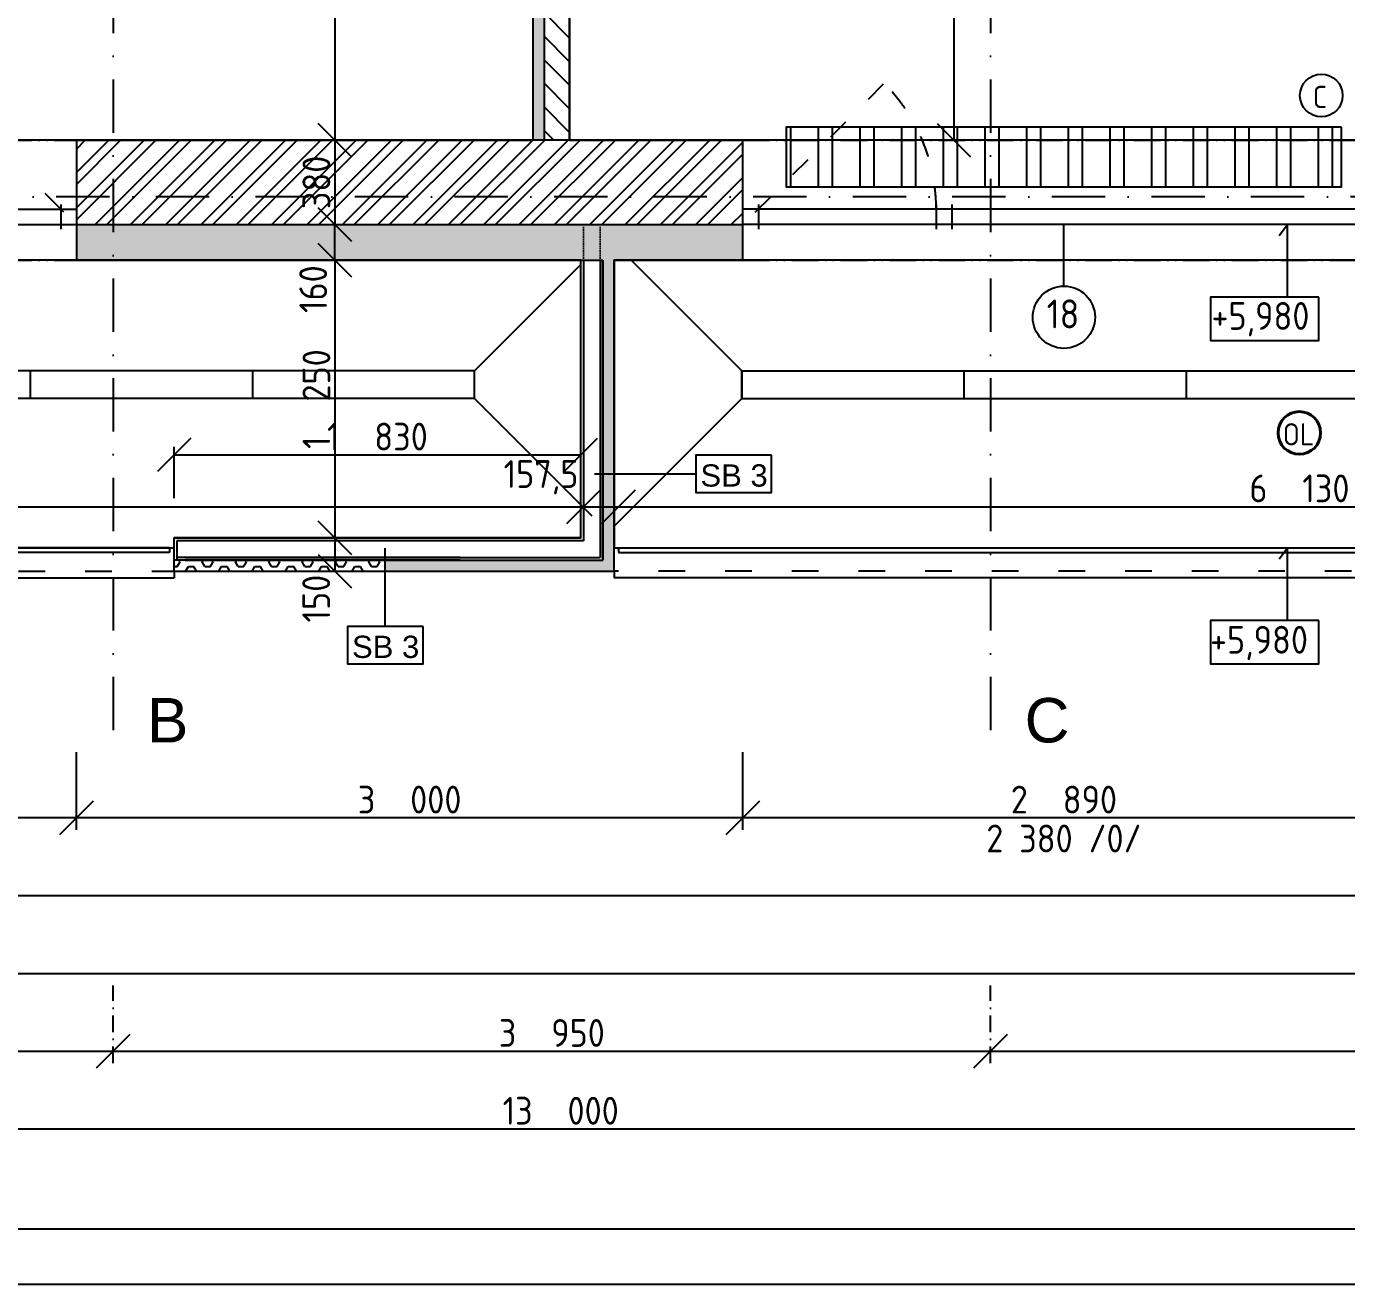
# Model space of a CAD drawing. Extents: x 4511820 to 5180432, y -1526536 to -944957.
# Drawn here: x 4985046 to 4990988, y -1174184 to -1168522 of the extents above; entities that cross this region are included whole.
import ezdxf

# ---------------------------------------------------------------- set-up
doc = ezdxf.new("R2010")
doc.units = 0
doc.header["$MEASUREMENT"] = 0
for name, pattern in [('ACAD_ISO03W100', [30, 12, -18]), ('ACAD_ISO07W100', [3.5, 0.5, -3]), ('ACAD_ISO12W100', [22, 12, -3, 0.5, -3, 0.5, -3]), ('BODKOCIARKOVANA_3', [5.6, 3, -1.3, 0, -1.3])]:
    doc.linetypes.add(name, pattern=pattern)
doc.layers.get('0').update_dxf_attribs({"linetype": 'CONTINUOUS'})
doc.layers.get('Defpoints').update_dxf_attribs({"color": 61, "linetype": 'CONTINUOUS'})
for name, color, linetype in [('KÓTY', 4, 'CONTINUOUS'), ('MÚRY', 1, 'CONTINUOUS'), ('OKNÁ', 143, 'CONTINUOUS'), ('osi', 253, 'CONTINUOUS'), ('Plochy', 41, 'CONTINUOUS'), ('POZEMOK', 7, 'CONTINUOUS'), ('TENKÁ', 7, 'CONTINUOUS'), ('Z-Kúrenie', 101, 'CONTINUOUS'), ('ŠRAFY', 82, 'CONTINUOUS')]:
    doc.layers.add(name, color=color, linetype=linetype)
doc.layers.add('zz-kanal-daždová', color=136, linetype='CONTINUOUS', lineweight=40)
doc.styles.add('ARIAL', font='arial.ttf')
doc.styles.add('styl1', font='arial.ttf')
doc.styles.add('STYLE1', font='isocp.shx')
doc.dimstyles.new('STANDARD-50', dxfattribs={"dimtxt": 125, "dimasz": 150, "dimexe": 10, "dimexo": 200, "dimgap": 20, "dimtad": 1, "dimdsep": 46, "dimlunit": 6, "dimtxsty": 'STYLE1', "dimblk1": 'OBLIQUE', "dimblk2": 'OBLIQUE', "dimsah": 1, "dimcen": 2.5, "dimse1": 1, "dimse2": 1, "dimadec": 0, "dimazin": 0, "dimtfac": 1, "dimtmove": 1, "dimatfit": 3, "dimldrblk": 'OBLIQUE', "dimfxl": 1, "dimtolj": 1, "dimtzin": 0, "dimarcsym": 0})

# ---------------------------------------------------------------- blocks, each defined once
blk = doc.blocks.new('_OBLIQUE')
at = {"color": 0, "linetype": 'ByBlock'}
blk.add_line((-0.5, -0.5), (0.5, 0.5), dxfattribs=at)
blk = doc.blocks.new('*D12911')
at = {"layer": 'Defpoints', "color": 0}
for p in [(4980696, -1169289.2), (4985436, -1169289.2), (4985436, -1173133.9)]:
    blk.add_point(p, dxfattribs=at)
at = {"layer": 'KÓTY', "color": 0, "lineweight": -2}
blk.add_line((4980696, -1173133.9), (4985436, -1173133.9), dxfattribs=at)
at = {"layer": 'KÓTY', "color": 0, "linetype": 'ByBlock', "lineweight": -2, "xscale": 150, "yscale": 150, "zscale": 150, "rotation": 180}
blk.add_blockref('_OBLIQUE', (4980696, -1173133.9), dxfattribs=at)
at = {"layer": 'KÓTY', "color": 0, "linetype": 'ByBlock', "lineweight": -2, "xscale": 150, "yscale": 150, "zscale": 150}
blk.add_blockref('_OBLIQUE', (4985436, -1173133.9), dxfattribs=at)
at = {"layer": 'KÓTY', "color": 0, "insert": (4983066, -1173051.3), "char_height": 125, "attachment_point": 5, "style": 'STYLE1'}
blk.add_mtext('\\A1;4ﾠ740', dxfattribs=at)
blk = doc.blocks.new('*D12912')
at = {"layer": 'Defpoints', "color": 0}
for p in [(4985436, -1169289.2), (4989386, -1169289.2), (4989386, -1173133.9)]:
    blk.add_point(p, dxfattribs=at)
at = {"layer": 'KÓTY', "color": 0, "lineweight": -2}
blk.add_line((4985436, -1173133.9), (4989386, -1173133.9), dxfattribs=at)
at = {"layer": 'KÓTY', "color": 0, "linetype": 'ByBlock', "lineweight": -2, "xscale": 150, "yscale": 150, "zscale": 150, "rotation": 180}
blk.add_blockref('_OBLIQUE', (4985436, -1173133.9), dxfattribs=at)
at = {"layer": 'KÓTY', "color": 0, "linetype": 'ByBlock', "lineweight": -2, "xscale": 150, "yscale": 150, "zscale": 150}
blk.add_blockref('_OBLIQUE', (4989386, -1173133.9), dxfattribs=at)
at = {"layer": 'KÓTY', "color": 0, "insert": (4987411, -1173051.3), "char_height": 125, "attachment_point": 5, "style": 'STYLE1'}
blk.add_mtext('\\A1;3ﾠ950', dxfattribs=at)
blk = doc.blocks.new('*D12913')
at = {"layer": 'Defpoints', "color": 0}
for p in [(4989386, -1169289.2), (4994021, -1169289.2), (4994021, -1173133.9)]:
    blk.add_point(p, dxfattribs=at)
at = {"layer": 'KÓTY', "color": 0, "lineweight": -2}
blk.add_line((4989386, -1173133.9), (4994021, -1173133.9), dxfattribs=at)
at = {"layer": 'KÓTY', "color": 0, "linetype": 'ByBlock', "lineweight": -2, "xscale": 150, "yscale": 150, "zscale": 150, "rotation": 180}
blk.add_blockref('_OBLIQUE', (4989386, -1173133.9), dxfattribs=at)
at = {"layer": 'KÓTY', "color": 0, "linetype": 'ByBlock', "lineweight": -2, "xscale": 150, "yscale": 150, "zscale": 150}
blk.add_blockref('_OBLIQUE', (4994021, -1173133.9), dxfattribs=at)
at = {"layer": 'KÓTY', "color": 0, "insert": (4991703.5, -1173051.3), "char_height": 125, "attachment_point": 5, "style": 'STYLE1'}
blk.add_mtext('\\A1;4ﾠ635', dxfattribs=at)
blk = doc.blocks.new('*D12940')
at = {"layer": 'Defpoints', "color": 0}
for p in [(4980571, -1161904.2), (5007401, -1170664.2), (4980571, -1172433.9)]:
    blk.add_point(p, dxfattribs=at)
at = {"layer": 'KÓTY', "color": 0, "lineweight": -2}
blk.add_line((5007401, -1172433.9), (4980571, -1172433.9), dxfattribs=at)
at = {"layer": 'KÓTY', "color": 0, "linetype": 'ByBlock', "lineweight": -2, "xscale": 150, "yscale": 150, "zscale": 150, "rotation": 180}
blk.add_blockref('_OBLIQUE', (4980571, -1172433.9), dxfattribs=at)
at = {"layer": 'KÓTY', "color": 0, "linetype": 'ByBlock', "lineweight": -2, "xscale": 150, "yscale": 150, "zscale": 150}
blk.add_blockref('_OBLIQUE', (5007401, -1172433.9), dxfattribs=at)
at = {"layer": 'KÓTY', "color": 0, "insert": (4993986, -1172351.3), "char_height": 125, "attachment_point": 5, "style": 'STYLE1'}
blk.add_mtext('\\A1;26ﾠ830', dxfattribs=at)
blk = doc.blocks.new('*D12942')
at = {"layer": 'Defpoints', "color": 0}
for p in [(4980571, -1166764.2), (5040921, -1166764.2), (5040921, -1172783.9)]:
    blk.add_point(p, dxfattribs=at)
at = {"layer": 'KÓTY', "color": 0, "lineweight": -2}
blk.add_line((4980571, -1172783.9), (5040921, -1172783.9), dxfattribs=at)
at = {"layer": 'KÓTY', "color": 0, "linetype": 'ByBlock', "lineweight": -2, "xscale": 150, "yscale": 150, "zscale": 150, "rotation": 180}
blk.add_blockref('_OBLIQUE', (4980571, -1172783.9), dxfattribs=at)
at = {"layer": 'KÓTY', "color": 0, "linetype": 'ByBlock', "lineweight": -2, "xscale": 150, "yscale": 150, "zscale": 150}
blk.add_blockref('_OBLIQUE', (5040921, -1172783.9), dxfattribs=at)
at = {"layer": 'KÓTY', "color": 0, "insert": (5010746, -1172701.3), "char_height": 125, "attachment_point": 5, "style": 'STYLE1'}
blk.add_mtext('\\A1;60ﾠ350', dxfattribs=at)
blk = doc.blocks.new('*D12943')
at = {"layer": 'Defpoints', "color": 0}
for p in [(4980951, -1166764.2), (4993951, -1169414.2), (4980951, -1173483.9)]:
    blk.add_point(p, dxfattribs=at)
at = {"layer": 'KÓTY', "color": 0, "lineweight": -2}
blk.add_line((4993951, -1173483.9), (4980951, -1173483.9), dxfattribs=at)
at = {"layer": 'KÓTY', "color": 0, "linetype": 'ByBlock', "lineweight": -2, "xscale": 150, "yscale": 150, "zscale": 150, "rotation": 180}
blk.add_blockref('_OBLIQUE', (4980951, -1173483.9), dxfattribs=at)
at = {"layer": 'KÓTY', "color": 0, "linetype": 'ByBlock', "lineweight": -2, "xscale": 150, "yscale": 150, "zscale": 150}
blk.add_blockref('_OBLIQUE', (4993951, -1173483.9), dxfattribs=at)
at = {"layer": 'KÓTY', "color": 0, "insert": (4987451, -1173401.3), "char_height": 125, "attachment_point": 5, "style": 'STYLE1'}
blk.add_mtext('\\A1;13ﾠ000', dxfattribs=at)
blk = doc.blocks.new('*D12978')
at = {"layer": 'Defpoints', "color": 0}
for p in [(4988271, -1169414.2), (4991161, -1169414.2), (4988271, -1172083.9)]:
    blk.add_point(p, dxfattribs=at)
at = {"layer": 'KÓTY', "color": 0, "lineweight": -2}
blk.add_line((4991161, -1172083.9), (4988271, -1172083.9), dxfattribs=at)
at = {"layer": 'KÓTY', "color": 0, "linetype": 'ByBlock', "lineweight": -2, "xscale": 150, "yscale": 150, "zscale": 150, "rotation": 180}
blk.add_blockref('_OBLIQUE', (4988271, -1172083.9), dxfattribs=at)
at = {"layer": 'KÓTY', "color": 0, "linetype": 'ByBlock', "lineweight": -2, "xscale": 150, "yscale": 150, "zscale": 150}
blk.add_blockref('_OBLIQUE', (4991161, -1172083.9), dxfattribs=at)
at = {"layer": 'KÓTY', "color": 0, "insert": (4989716, -1172001.3), "char_height": 125, "attachment_point": 5, "style": 'STYLE1'}
blk.add_mtext('\\A1;2ﾠ890', dxfattribs=at)
blk = doc.blocks.new('*D12979')
at = {"layer": 'Defpoints', "color": 0}
for p in [(4985271, -1169414.2), (4988271, -1169414.2), (4985271, -1172083.9)]:
    blk.add_point(p, dxfattribs=at)
at = {"layer": 'KÓTY', "color": 0, "lineweight": -2}
blk.add_line((4988271, -1172083.9), (4985271, -1172083.9), dxfattribs=at)
at = {"layer": 'KÓTY', "color": 0, "linetype": 'ByBlock', "lineweight": -2, "xscale": 150, "yscale": 150, "zscale": 150, "rotation": 180}
blk.add_blockref('_OBLIQUE', (4985271, -1172083.9), dxfattribs=at)
at = {"layer": 'KÓTY', "color": 0, "linetype": 'ByBlock', "lineweight": -2, "xscale": 150, "yscale": 150, "zscale": 150}
blk.add_blockref('_OBLIQUE', (4988271, -1172083.9), dxfattribs=at)
at = {"layer": 'KÓTY', "color": 0, "insert": (4986771, -1172001.3), "char_height": 125, "attachment_point": 5, "style": 'STYLE1'}
blk.add_mtext('\\A1;3ﾠ000', dxfattribs=at)
blk = doc.blocks.new('*D12980')
at = {"layer": 'Defpoints', "color": 0}
for p in [(4982311, -1169414.2), (4985271, -1169414.2), (4982311, -1172083.9)]:
    blk.add_point(p, dxfattribs=at)
at = {"layer": 'KÓTY', "color": 0, "lineweight": -2}
blk.add_line((4985271, -1172083.9), (4982311, -1172083.9), dxfattribs=at)
at = {"layer": 'KÓTY', "color": 0, "linetype": 'ByBlock', "lineweight": -2, "xscale": 150, "yscale": 150, "zscale": 150, "rotation": 180}
blk.add_blockref('_OBLIQUE', (4982311, -1172083.9), dxfattribs=at)
at = {"layer": 'KÓTY', "color": 0, "linetype": 'ByBlock', "lineweight": -2, "xscale": 150, "yscale": 150, "zscale": 150}
blk.add_blockref('_OBLIQUE', (4985271, -1172083.9), dxfattribs=at)
at = {"layer": 'KÓTY', "color": 0, "insert": (4983791, -1172001.3), "char_height": 125, "attachment_point": 5, "style": 'STYLE1'}
blk.add_mtext('\\A1;2ﾠ960', dxfattribs=at)
blk = doc.blocks.new('*D18694')
at = {"layer": 'Defpoints', "color": 0}
for p in [(4986076, -1163034.2), (4986076, -1169034.2), (4986434, -1169034.2)]:
    blk.add_point(p, dxfattribs=at)
at = {"layer": 'KÓTY', "color": 0, "lineweight": -2}
blk.add_line((4986434, -1163034.2), (4986434, -1169034.2), dxfattribs=at)
at = {"layer": 'KÓTY', "color": 0, "linetype": 'ByBlock', "lineweight": -2, "xscale": 150, "yscale": 150, "zscale": 150}
for p, rotation in [((4986434, -1163034.2), 90), ((4986434, -1169034.2), 270)]:
    blk.add_blockref('_OBLIQUE', p, dxfattribs=dict(at, rotation=rotation))
at = {"layer": 'KÓTY', "color": 0, "insert": (4986351.5, -1166034.2), "char_height": 125, "attachment_point": 5, "rotation": 90, "style": 'STYLE1'}
blk.add_mtext('\\A1;6ﾠ000', dxfattribs=at)
blk = doc.blocks.new('*D18698')
at = {"layer": 'Defpoints', "color": 0}
for p in [(4987586.5, -1165089.2), (4987626.5, -1169034.2), (4989221, -1169034.2)]:
    blk.add_point(p, dxfattribs=at)
at = {"layer": 'KÓTY', "color": 0, "lineweight": -2}
blk.add_line((4989221, -1165089.2), (4989221, -1169034.2), dxfattribs=at)
at = {"layer": 'KÓTY', "color": 0, "linetype": 'ByBlock', "lineweight": -2, "xscale": 150, "yscale": 150, "zscale": 150}
for p, rotation in [((4989221, -1165089.2), 90), ((4989221, -1169034.2), 270)]:
    blk.add_blockref('_OBLIQUE', p, dxfattribs=dict(at, rotation=rotation))
at = {"layer": 'KÓTY', "color": 0, "insert": (4989138.5, -1167061.7), "char_height": 125, "attachment_point": 5, "rotation": 90, "style": 'STYLE1'}
blk.add_mtext('\\A1;3ﾠ945', dxfattribs=at)
blk = doc.blocks.new('*D19248')
at = {"layer": 'Defpoints', "color": 0}
for p in [(4987553.5, -1170683.5), (4987553.5, -1170836.7), (4979011, -1170974.2)]:
    blk.add_point(p, dxfattribs=at)
at = {"layer": 'KÓTY', "color": 0, "lineweight": -2}
blk.add_line((4979011, -1170683.5), (4987553.5, -1170683.5), dxfattribs=at)
at = {"layer": 'KÓTY', "color": 0, "linetype": 'ByBlock', "lineweight": -2, "xscale": 150, "yscale": 150, "zscale": 150, "rotation": 180}
blk.add_blockref('_OBLIQUE', (4979011, -1170683.5), dxfattribs=at)
at = {"layer": 'KÓTY', "color": 0, "linetype": 'ByBlock', "lineweight": -2, "xscale": 150, "yscale": 150, "zscale": 150}
blk.add_blockref('_OBLIQUE', (4987553.5, -1170683.5), dxfattribs=at)
at = {"layer": 'KÓTY', "color": 0, "insert": (4983282.2, -1170591.6), "char_height": 125, "attachment_point": 5, "style": 'STYLE1'}
blk.add_mtext('\\A1;8ﾠ542,5', dxfattribs=at)
blk = doc.blocks.new('*D19249')
at = {"layer": 'Defpoints', "color": 0}
for p in [(4987711, -1170683.5), (4987553.5, -1170836.7), (4987711, -1170869.2)]:
    blk.add_point(p, dxfattribs=at)
at = {"layer": 'KÓTY', "color": 0, "lineweight": -2}
blk.add_line((4987553.5, -1170683.5), (4987711, -1170683.5), dxfattribs=at)
at = {"layer": 'KÓTY', "color": 0, "linetype": 'ByBlock', "lineweight": -2, "xscale": 150, "yscale": 150, "zscale": 150, "rotation": 180}
blk.add_blockref('_OBLIQUE', (4987553.5, -1170683.5), dxfattribs=at)
at = {"layer": 'KÓTY', "color": 0, "linetype": 'ByBlock', "lineweight": -2, "xscale": 150, "yscale": 150, "zscale": 150}
blk.add_blockref('_OBLIQUE', (4987711, -1170683.5), dxfattribs=at)
at = {"layer": 'KÓTY', "color": 0, "insert": (4987362.5, -1170551.1), "char_height": 125, "attachment_point": 5, "style": 'STYLE1'}
blk.add_mtext('\\A1;157,5', dxfattribs=at)
blk = doc.blocks.new('*D19250')
at = {"layer": 'Defpoints', "color": 0}
for p in [(4993841, -1170683.5), (4993841, -1170697.8), (4987711, -1170869.2)]:
    blk.add_point(p, dxfattribs=at)
at = {"layer": 'KÓTY', "color": 0, "lineweight": -2}
blk.add_line((4987711, -1170683.5), (4993841, -1170683.5), dxfattribs=at)
at = {"layer": 'KÓTY', "color": 0, "linetype": 'ByBlock', "lineweight": -2, "xscale": 150, "yscale": 150, "zscale": 150, "rotation": 180}
blk.add_blockref('_OBLIQUE', (4987711, -1170683.5), dxfattribs=at)
at = {"layer": 'KÓTY', "color": 0, "linetype": 'ByBlock', "lineweight": -2, "xscale": 150, "yscale": 150, "zscale": 150}
blk.add_blockref('_OBLIQUE', (4993841, -1170683.5), dxfattribs=at)
at = {"layer": 'KÓTY', "color": 0, "insert": (4990776, -1170601), "char_height": 125, "attachment_point": 5, "style": 'STYLE1'}
blk.add_mtext('\\A1;6ﾠ130', dxfattribs=at)
blk = doc.blocks.new('*D47957')
at = {"layer": 'Defpoints', "color": 0}
for p in [(4987541, -1170450.5), (4985711, -1170824.2), (4987541, -1170824.2)]:
    blk.add_point(p, dxfattribs=at)
at = {"layer": 'KÓTY', "color": 0, "lineweight": -2}
blk.add_line((4985711, -1170450.5), (4987541, -1170450.5), dxfattribs=at)
at = {"layer": 'KÓTY', "color": 0, "linetype": 'ByBlock', "lineweight": -2, "xscale": 150, "yscale": 150, "zscale": 150, "rotation": 180}
blk.add_blockref('_OBLIQUE', (4985711, -1170450.5), dxfattribs=at)
at = {"layer": 'KÓTY', "color": 0, "linetype": 'ByBlock', "lineweight": -2, "xscale": 150, "yscale": 150, "zscale": 150}
blk.add_blockref('_OBLIQUE', (4987541, -1170450.5), dxfattribs=at)
at = {"layer": 'KÓTY', "color": 0, "insert": (4986626, -1170368), "char_height": 125, "attachment_point": 5, "style": 'STYLE1'}
blk.add_mtext('\\A1;1ﾠ830', dxfattribs=at)
blk = doc.blocks.new('*D47960')
at = {"layer": 'Defpoints', "color": 0}
for p in [(4987283.5, -1169034.2), (4986434, -1169414.2), (4987283.5, -1169414.2)]:
    blk.add_point(p, dxfattribs=at)
at = {"layer": 'KÓTY', "color": 0, "lineweight": -2}
blk.add_line((4986434, -1169034.2), (4986434, -1169414.2), dxfattribs=at)
at = {"layer": 'KÓTY', "color": 0, "linetype": 'ByBlock', "lineweight": -2, "xscale": 150, "yscale": 150, "zscale": 150}
for p, rotation in [((4986434, -1169034.2), 90), ((4986434, -1169414.2), 270)]:
    blk.add_blockref('_OBLIQUE', p, dxfattribs=dict(at, rotation=rotation))
at = {"layer": 'KÓTY', "color": 0, "insert": (4986351.5, -1169224.2), "char_height": 125, "attachment_point": 5, "rotation": 90, "style": 'STYLE1'}
blk.add_mtext('\\A1;380', dxfattribs=at)
blk = doc.blocks.new('*D47961')
at = {"layer": 'Defpoints', "color": 0}
for p in [(4986434, -1169414.2), (4987123.5, -1169414.2), (4987123.5, -1169574.2)]:
    blk.add_point(p, dxfattribs=at)
at = {"layer": 'KÓTY', "color": 0, "lineweight": -2}
blk.add_line((4986434, -1169574.2), (4986434, -1169414.2), dxfattribs=at)
at = {"layer": 'KÓTY', "color": 0, "linetype": 'ByBlock', "lineweight": -2, "xscale": 150, "yscale": 150, "zscale": 150}
for p, rotation in [((4986434, -1169414.2), 90), ((4986434, -1169574.2), 270)]:
    blk.add_blockref('_OBLIQUE', p, dxfattribs=dict(at, rotation=rotation))
at = {"layer": 'KÓTY', "color": 0, "insert": (4986337, -1169704.5), "char_height": 125, "attachment_point": 5, "rotation": 90, "style": 'STYLE1'}
blk.add_mtext('\\A1;160', dxfattribs=at)
blk = doc.blocks.new('*D47962')
at = {"layer": 'Defpoints', "color": 0}
for p in [(4987123.5, -1169574.2), (4986434, -1170824.2), (4987123.5, -1170824.2)]:
    blk.add_point(p, dxfattribs=at)
at = {"layer": 'KÓTY', "color": 0, "lineweight": -2}
blk.add_line((4986434, -1169574.2), (4986434, -1170824.2), dxfattribs=at)
at = {"layer": 'KÓTY', "color": 0, "linetype": 'ByBlock', "lineweight": -2, "xscale": 150, "yscale": 150, "zscale": 150}
for p, rotation in [((4986434, -1169574.2), 90), ((4986434, -1170824.2), 270)]:
    blk.add_blockref('_OBLIQUE', p, dxfattribs=dict(at, rotation=rotation))
at = {"layer": 'KÓTY', "color": 0, "insert": (4986351.5, -1170199.2), "char_height": 125, "attachment_point": 5, "rotation": 90, "style": 'STYLE1'}
blk.add_mtext('\\A1;1ﾠ250', dxfattribs=at)
blk = doc.blocks.new('*D47963')
at = {"layer": 'Defpoints', "color": 0}
for p in [(4986434, -1170824.2), (4986434, -1170974.2), (4986434, -1170974.2)]:
    blk.add_point(p, dxfattribs=at)
at = {"layer": 'KÓTY', "color": 0, "lineweight": -2}
blk.add_line((4986434, -1170824.2), (4986434, -1170974.2), dxfattribs=at)
at = {"layer": 'KÓTY', "color": 0, "linetype": 'ByBlock', "lineweight": -2, "xscale": 150, "yscale": 150, "zscale": 150}
for p, rotation in [((4986434, -1170824.2), 90), ((4986434, -1170974.2), 270)]:
    blk.add_blockref('_OBLIQUE', p, dxfattribs=dict(at, rotation=rotation))
at = {"layer": 'KÓTY', "color": 0, "insert": (4986350.5, -1171097), "char_height": 125, "attachment_point": 5, "rotation": 90, "style": 'STYLE1'}
blk.add_mtext('\\A1;150', dxfattribs=at)

msp = doc.modelspace()

# ---------------------------------------------------------------- hatches: boundary and pattern name
at = {"layer": 'Z-Kúrenie', "linetype": 'Continuous'}
h = msp.add_hatch(dxfattribs=at)
h.set_pattern_fill('ANSI32', color=256, scale=500, angle=225)
h.set_pattern_definition([(270, (3836111.8, -6244471.1), (187.5, -3e-14), []), (270, (3836049.3, -6244533.6), (187.5, -3e-14), [])])
h.paths.add_polyline_path([(4990966, -1168975.191), (4988466, -1168975.191), (4988466, -1169244.191), (4990966, -1169244.191)])
at = {"layer": 'ŠRAFY'}
h = msp.add_hatch(dxfattribs=at)
h.set_pattern_fill('DOTS', color=256, scale=250, angle=90)
h.set_pattern_definition([(90, (-71441.844, -23850), (-15.625, 7.8125), [0, -15.625])])
h.paths.add_polyline_path([(4987376, -1169034.191), (4987376, -1162424.191), (4987326, -1162424.191), (4987326, -1169034.191)])
at = {"layer": 'ŠRAFY', "ltscale": 0.25}
h = msp.add_hatch(dxfattribs=at)
h.set_pattern_fill('ANSI31', color=256, scale=600, angle=90, style=0)
h.set_pattern_definition([(135, (-2976355.03, 198812.926), (-53.0330086, -53.0330086), [])])
h.paths.add_polyline_path([(4987491, -1169034.191), (4987491, -1165089.191), (4987491, -1164974.191), (4987491, -1162839.191), (4987491, -1162724.191), (4987376, -1162724.191), (4987376, -1169034.191)])
at = {"layer": 'ŠRAFY'}
h = msp.add_hatch(dxfattribs=at)
h.set_pattern_fill('ANSI32', color=256, scale=300)
h.set_pattern_definition([(45, (0, 175781), (-79.549513, 79.549513), []), (45, (53.03, 175781), (-79.549513, 79.549513), [])])
h.paths.add_polyline_path([(4988271, -1169034.191), (4988221, -1169034.191), (4987531, -1169034.191), (4987491, -1169034.191), (4987326, -1169034.191), (4985271, -1169034.191), (4985271, -1169414.191), (4988271, -1169414.191)])
h = msp.add_hatch(dxfattribs=at)
h.set_pattern_fill('HEX', color=256, scale=200)
h.paths.add_polyline_path([(4987641, -1169574.191), (4987641, -1169686.691), (4987641, -1170924.191), (4986998.5, -1170924.191), (4986661.5, -1170924.191), (4986661.5, -1170974.191), (4987011, -1170974.191), (4987691, -1170974.191), (4987691, -1170771.691), (4987691, -1169674.191), (4987691, -1169574.191), (4987768.5, -1169574.191), (4988221, -1169574.191), (4988271, -1169574.191), (4988271, -1169414.191), (4985271, -1169414.191), (4985271, -1169574.191), (4987541, -1169574.191), (4987553.5, -1169574.191), (4987561, -1169574.191), (4987628.5, -1169574.191)])
h = msp.add_hatch(dxfattribs=at)
h.set_pattern_fill('HEX', color=256, scale=200)
h.paths.add_polyline_path([(4985711, -1170974.191), (4986661.5, -1170974.191), (4986661.5, -1170924.191), (4985761, -1170924.191), (4985723.5, -1170924.191), (4985711, -1170924.191)])

# ---------------------------------------------------------------- linework, layer by layer
at = {"layer": 'KÓTY', "ltscale": 25}
for p, q in [((4985711, -1170644.5), (4985711, -1170413.5)), ((4985271, -1172137.286), (4985271, -1171787.286)), ((4988271, -1172137.286), (4988271, -1171787.286))]:
    msp.add_line(p, q, dxfattribs=at)
at = {"layer": 'KÓTY', "linetype": 'BODKOCIARKOVANA_3', "ltscale": 25}
for p, q in [((4985436, -1173187.286), (4985436, -1172837.286)), ((4989386, -1173187.286), (4989386, -1172837.286))]:
    msp.add_line(p, q, dxfattribs=at)
at = {"layer": 'MÚRY'}
for p, q in [((4987326, -1162424.191), (4987326, -1169034.191)), ((4987491, -1165089.191), (4987491, -1169034.191)), ((4985271, -1169034.191), (4987326, -1169034.191)), ((4985271, -1169034.191), (4985271, -1169574.191)), ((4987491, -1169034.191), (4988221, -1169034.191)), ((4987531, -1169034.191), (4988271, -1169034.191)), ((4988271, -1169574.191), (4988271, -1169034.191)), ((4985271, -1169574.191), (4987541, -1169574.191)), ((4987541, -1170824.191), (4987541, -1169574.191)), ((4987691, -1169574.191), (4988221, -1169574.191)), ((4987691, -1169574.191), (4988271, -1169574.191)), ((4987691, -1170974.191), (4987691, -1169574.191)), ((4987691, -1170974.191), (4987691, -1169674.191)), ((4985711, -1170974.191), (4985711, -1170824.191)), ((4987541, -1170824.191), (4985711, -1170824.191)), ((4985711, -1170974.191), (4987691, -1170974.191)), ((4985711, -1170974.191), (4987011, -1170974.191))]:
    msp.add_line(p, q, dxfattribs=at)
at = {"layer": 'OKNÁ', "linetype": 'ACAD_ISO03W100', "ltscale": 10}
msp.add_line((4985215.142, -1169358.334), (4984635.315, -1168778.506), dxfattribs=at)
at = {"layer": 'OKNÁ', "linetype": 'ACAD_ISO03W100', "ltscale": 8}
msp.add_line((4988326.858, -1169358.334), (4988906.685, -1168778.506), dxfattribs=at)
at = {"layer": 'OKNÁ', "ltscale": 0.25}
for p, q in [((4985201, -1169324.191), (4985201, -1169434.191)), ((4988341, -1169324.191), (4988341, -1169434.191)), ((4989141, -1169324.191), (4989141, -1169434.191)), ((4989211, -1169324.191), (4989211, -1169434.191)), ((4982311, -1169344.191), (4985271, -1169344.191)), ((4991161, -1169344.191), (4988271, -1169344.191)), ((4982311, -1169414.191), (4985271, -1169414.191)), ((4991161, -1169414.191), (4988271, -1169414.191)), ((4989716, -1169691.045), (4989716, -1169414.191))]:
    msp.add_line(p, q, dxfattribs=at)
at = {"layer": 'OKNÁ'}
for p, q in [((4985691, -1170869.191), (4979116, -1170869.191)), ((4985691, -1170869.191), (4985691, -1170889.191)), ((4987711, -1170869.191), (4993821, -1170869.191)), ((4987711, -1170869.191), (4987711, -1170889.191)), ((4985691, -1170889.191), (4979096, -1170889.191)), ((4987711, -1170889.191), (4993821, -1170889.191))]:
    msp.add_line(p, q, dxfattribs=at)
at = {"layer": 'OKNÁ', "ltscale": 0.25}
msp.add_circle((4989716, -1169831.045), 140, dxfattribs=at)
at = {"layer": 'OKNÁ', "linetype": 'ACAD_ISO03W100', "ltscale": 8}
msp.add_arc((4988341, -1169344.191), 800, 0, 45, dxfattribs=at)
at = {"layer": 'osi', "linetype": 'BODKOCIARKOVANA_3', "ltscale": 80}
for p, q in [((4985436, -1134257), (4985436, -1171774.191)), ((4989386, -1134257), (4989386, -1171774.191)), ((5041881, -1169289.191), (4978211, -1169289.191))]:
    msp.add_line(p, q, dxfattribs=at)
at = {"layer": 'Plochy'}
for points in [[(4980951, -1169034.191), (4980951, -1162724.191), (4985326, -1162724.191), (4985326, -1163034.191), (4986076, -1163034.191), (4986076, -1162724.191), (4987326, -1162724.191), (4987326, -1169034.191)], [(4980411, -1162754.191), (4979116, -1162754.191), (4979116, -1170869.191), (4985711, -1170869.191), (4985711, -1170824.191), (4987541, -1170824.191), (4987541, -1169574.191), (4980411, -1169574.191), (4980411, -1162754.191)], [(4987491, -1165089.191), (4993871, -1165089.191), (4993871, -1166489.191), (4993561, -1166489.191), (4993561, -1167089.191), (4993871, -1167089.191), (4993871, -1169034.191), (4987531, -1169034.191), (4987491, -1169034.191)], [(4993841, -1169574.191), (4987691, -1169574.191), (4987691, -1170869.191), (4993841, -1170869.191)]]:
    msp.add_lwpolyline(points, close=True, dxfattribs=at)
at = {"layer": 'POZEMOK'}
for p, q in [((4988266, -1170071.691), (4987768.5, -1169574.191)), ((4987063.5, -1170071.691), (4987541, -1169594.191)), ((4987063.5, -1170071.691), (4980063.5, -1170071.691)), ((4985063.5, -1170071.691), (4985063.5, -1170196.691)), ((4986063.5, -1170071.691), (4986063.5, -1170196.691)), ((4987063.5, -1170196.691), (4987063.5, -1170071.691)), ((4988266, -1170071.691), (4993266, -1170071.691)), ((4988266, -1170196.691), (4988266, -1170071.691)), ((4988266, -1170071.691), (4988266, -1170196.691)), ((4989266, -1170071.691), (4989266, -1170196.691)), ((4990266, -1170071.691), (4990266, -1170196.691)), ((4987063.5, -1170196.691), (4980063.5, -1170196.691)), ((4987063.5, -1170196.691), (4987591, -1170724.191)), ((4988266, -1170196.691), (4987691, -1170771.691)), ((4988266, -1170196.691), (4993266, -1170196.691))]:
    msp.add_line(p, q, dxfattribs=at)
at = {"layer": 'TENKÁ'}
for p, q in [((4987376, -1162424.191), (4987376, -1169034.191)), ((4987491, -1169034.191), (4987326, -1169034.191)), ((4985271, -1169414.191), (4988271, -1169414.191)), ((4990685.336, -1169463), (4990722.691, -1169414.191)), ((4990722.691, -1169739.931), (4990722.691, -1169414.191)), ((4987541, -1169574.191), (4987641, -1169574.191)), ((4987641, -1170924.191), (4987641, -1169574.191)), ((4987641, -1169574.191), (4987641, -1170924.191)), ((4987641, -1169686.691), (4987641, -1170924.191)), ((4988059, -1170536.633), (4987603.75, -1170536.633)), ((4986661.5, -1171222.633), (4986661.5, -1170870.133)), ((4990685.336, -1170918), (4990722.691, -1170869.191)), ((4990722.691, -1171194.931), (4990722.691, -1170869.191)), ((4985723.5, -1170924.191), (4985711, -1170924.191)), ((4986998.5, -1170924.191), (4985723.5, -1170924.191)), ((4985761, -1170924.191), (4987641, -1170924.191)), ((4985711, -1170974.191), (4985711, -1171004.191)), ((4987691, -1170974.191), (4987691, -1171004.191)), ((4978981, -1171004.191), (4985711, -1171004.191)), ((5000011, -1171004.191), (4987691, -1171004.191))]:
    msp.add_line(p, q, dxfattribs=at)
at = {"layer": 'TENKÁ', "linetype": 'ACAD_ISO12W100', "ltscale": 10}
for p, q in [((4982311, -1169034.191), (4985271, -1169034.191)), ((4988271, -1169034.191), (4991161, -1169034.191)), ((4982311, -1169574.191), (4985271, -1169574.191)), ((4988271, -1169574.191), (4991161, -1169574.191))]:
    msp.add_line(p, q, dxfattribs=at)
at = {"layer": 'TENKÁ', "color": 252, "linetype": 'ACAD_ISO07W100', "ltscale": 3}
for p, q in [((4987553.5, -1169574.191), (4987553.5, -1169414.191)), ((4987628.5, -1169574.191), (4987628.5, -1169414.191))]:
    msp.add_line(p, q, dxfattribs=at)
at = {"layer": 'TENKÁ', "color": 252}
for p, q in [((4987553.5, -1169574.191), (4987553.5, -1170836.691)), ((4987628.5, -1169574.191), (4987628.5, -1170911.691)), ((4987553.5, -1170836.691), (4985723.5, -1170836.691)), ((4985723.5, -1170836.691), (4985723.5, -1170924.191)), ((4986998.5, -1170911.691), (4985723.5, -1170911.691)), ((4985761, -1170911.691), (4987628.5, -1170911.691))]:
    msp.add_line(p, q, dxfattribs=at)
at = {"layer": 'TENKÁ', "linetype": 'ACAD_ISO03W100', "ltscale": 10}
for p, q in [((4979011, -1170974.191), (4985711, -1170974.191)), ((5000011, -1170974.191), (4987691, -1170974.191))]:
    msp.add_line(p, q, dxfattribs=at)
at = {"layer": 'TENKÁ', "color": 7}
for p, q in [((5064787, -1173933.522), (4975996, -1173933.522)), ((5065037, -1174183.522), (4975746, -1174183.522))]:
    msp.add_line(p, q, dxfattribs=at)
at = {"layer": 'TENKÁ'}
for points in [[(4990863.999, -1169739.931), (4990376.384, -1169739.931), (4990376.384, -1169935.33), (4990863.999, -1169935.33)], [(4988400.5, -1170451.633), (4988059, -1170451.633), (4988059, -1170619.633), (4988400.5, -1170619.633)], [(4986832.25, -1171222.633), (4986490.75, -1171222.633), (4986490.75, -1171390.633), (4986832.25, -1171390.633)], [(4990863.999, -1171194.931), (4990376.384, -1171194.931), (4990376.384, -1171390.33), (4990863.999, -1171390.33)]]:
    msp.add_lwpolyline(points, close=True, dxfattribs=at)
at = {"layer": 'Z-Kúrenie', "linetype": 'Continuous'}
msp.add_lwpolyline([(4990966, -1168975.191), (4988466, -1168975.191), (4988466, -1169244.191), (4990966, -1169244.191)], close=True, dxfattribs=at)
msp.add_circle((4990874.496, -1168833.482), 96, dxfattribs=at)
at = {"layer": 'zz-kanal-daždová'}
msp.add_circle((4990775.518, -1170351.541), 96, dxfattribs=at)

# ---------------------------------------------------------------- texts
at = {"layer": 'KÓTY', "insert": (4989716, -1172176.34), "char_height": 125, "attachment_point": 5, "style": 'STYLE1'}
msp.add_mtext('\\A1;2 380 /0/', dxfattribs=at)
at = {"layer": 'TENKÁ', "style": 'STYLE1'}
msp.add_text('18', height=130, dxfattribs=at).set_placement((4989638.47, -1169881.045))
at = {"layer": 'TENKÁ', "ltscale": 0.25}
for s, height, style, p in [('+5,980', 125, 'STYLE1', (4990380.063, -1169887.653)), ('+5,980', 125, 'STYLE1', (4990373.563, -1171344.653)), ('B', 200, 'styl1', (4985589.054, -1171744.289)), ('C', 200, 'styl1', (4989539.054, -1171744.289))]:
    msp.add_text(s, height=height, dxfattribs=dict(at, style=style)).set_placement(p)
at = {"layer": 'TENKÁ', "linetype": 'Continuous', "lineweight": 20, "style": 'ARIAL'}
for p in [(4988079.911, -1170592.962), (4986511.661, -1171363.962)]:
    msp.add_text('SB 3', height=100, dxfattribs=at).set_placement(p)
at = {"layer": 'Z-Kúrenie', "linetype": 'Continuous', "style": 'STYLE1'}
msp.add_text('C', height=100, dxfattribs=at).set_placement((4990835.868, -1168889.682))
at = {"layer": 'zz-kanal-daždová', "style": 'STYLE1'}
msp.add_text('OL', height=100, dxfattribs=at).set_placement((4990700.89, -1170407.74))

# ---------------------------------------------------------------- dimensions: what is measured, and where the dimension line sits
at = {"layer": 'KÓTY'}
for base, p1, p2, picture, middle in [((4980571, -1172433.883), (5007401, -1170664.191), (4980571, -1161904.191), '*D12940', (4993986, -1172351.34)), ((5040921, -1172783.883), (4980571, -1166764.191), (5040921, -1166764.191), '*D12942', (5010746, -1172701.34)), ((4980951, -1173483.883), (4993951, -1169414.191), (4980951, -1166764.191), '*D12943', (4987451, -1173401.34)), ((4985436, -1173133.883), (4980696, -1169289.191), (4985436, -1169289.191), '*D12911', (4983066, -1173051.34)), ((4989386, -1173133.883), (4985436, -1169289.191), (4989386, -1169289.191), '*D12912', (4987411, -1173051.34)), ((4994021, -1173133.883), (4989386, -1169289.191), (4994021, -1169289.191), '*D12913', (4991703.5, -1173051.34)), ((4982311, -1172083.883), (4985271, -1169414.191), (4982311, -1169414.191), '*D12980', (4983791, -1172001.34)), ((4985271, -1172083.883), (4988271, -1169414.191), (4985271, -1169414.191), '*D12979', (4986771, -1172001.34)), ((4988271, -1172083.883), (4991161, -1169414.191), (4988271, -1169414.191), '*D12978', (4989716, -1172001.34)), ((4987553.5, -1170683.5), (4979011, -1170974.191), (4987553.5, -1170836.691), '*D19248', (4983282.25, -1170591.625)), ((4993841, -1170683.5), (4987711, -1170869.191), (4993841, -1170697.826), '*D19250', (4990776, -1170600.957))]:
    dim = msp.add_linear_dim(base=base, p1=p1, p2=p2, dimstyle='STANDARD-50', dxfattribs=at)
    dim.commit()
    dim.dimension.update_dxf_attribs({"geometry": picture, "text_midpoint": middle})
for base, p1, p2, picture, middle in [((4986434, -1169034.191), (4986076, -1163034.191), (4986076, -1169034.191), '*D18694', (4986351.457, -1166034.191)), ((4989221, -1169034.191), (4987586.5, -1165089.191), (4987626.5, -1169034.191), '*D18698', (4989138.457, -1167061.691))]:
    dim = msp.add_linear_dim(base=base, p1=p1, p2=p2, angle=90, dimstyle='STANDARD-50', dxfattribs=at)
    dim.commit()
    dim.dimension.update_dxf_attribs({"geometry": picture, "text_midpoint": middle})
for base, p1, p2, picture, middle in [((4986434, -1169414.191), (4987283.5, -1169034.191), (4987283.5, -1169414.191), '*D47960', (4986351.5, -1169224.191)), ((4986434, -1170824.191), (4987123.5, -1169574.191), (4987123.5, -1170824.191), '*D47962', (4986351.457, -1170199.191))]:
    dim = msp.add_linear_dim(base=base, p1=p1, p2=p2, angle=90, dimstyle='STANDARD-50', override={"dimtxsty": 'STYLE1', "dimldrblk": 'OBLIQUE'}, dxfattribs=at)
    dim.commit()
    dim.dimension.update_dxf_attribs({"geometry": picture, "text_midpoint": middle})
for base, p1, p2, picture, middle in [((4986434, -1169414.191), (4987123.5, -1169574.191), (4987123.5, -1169414.191), '*D47961', (4986419.5, -1169704.5)), ((4986434, -1170974.191), (4986434, -1170824.191), (4986434, -1170974.191), '*D47963', (4986433, -1171097))]:
    dim = msp.add_linear_dim(base=base, p1=p1, p2=p2, angle=90, dimstyle='STANDARD-50', override={"dimtxsty": 'STYLE1', "dimldrblk": 'OBLIQUE'}, dxfattribs=at)
    dim.commit()
    dim.dimension.update_dxf_attribs({"geometry": picture, "text_midpoint": middle, "dimtype": 160})
dim = msp.add_linear_dim(base=(4987541, -1170450.5), p1=(4985711, -1170824.191), p2=(4987541, -1170824.191), dimstyle='STANDARD-50', override={"dimtxsty": 'STYLE1', "dimldrblk": 'OBLIQUE'}, dxfattribs=at)
dim.commit()
dim.dimension.update_dxf_attribs({"geometry": '*D47957', "text_midpoint": (4986626, -1170367.957)})
dim = msp.add_linear_dim(base=(4987711, -1170683.5), p1=(4987553.5, -1170836.691), p2=(4987711, -1170869.191), dimstyle='STANDARD-50', dxfattribs=at)
dim.commit()
dim.dimension.update_dxf_attribs({"geometry": '*D19249', "text_midpoint": (4987362.5, -1170643), "dimtype": 160})

doc.saveas('drawing.dxf')
